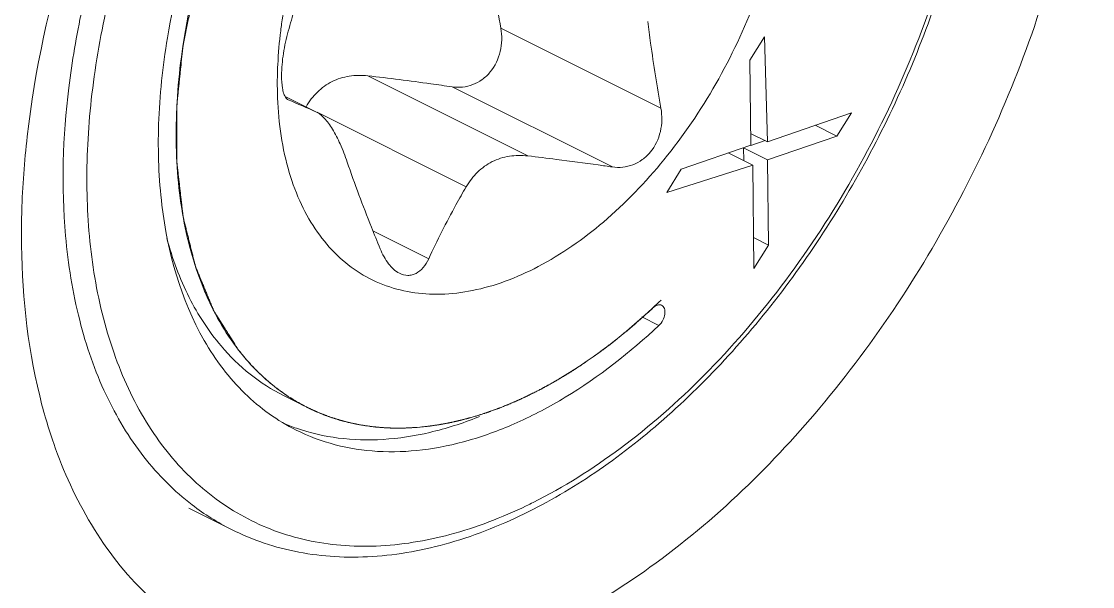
# Model space of a CAD drawing. Header units: millimetres. Extents: x 1177 to 4147, y 93 to 2194.
# Drawn here: x 2709.185 to 2713.64, y 824.709 to 827.058 of the extents above; entities that cross this region are included whole.
import ezdxf

# ---------------------------------------------------------------- set-up
doc = ezdxf.new("R2010")
doc.units = ezdxf.units.MM
doc.header["$LTSCALE"] = 0.1
doc.layers.get('0').update_dxf_attribs({"lineweight": 13})

# ---------------------------------------------------------------- blocks, each defined once
blk = doc.blocks.new('02')
for p, q in [((4643.1931, 772.264), (4642.2419, 772.7396)), ((4643.8076, 772.6888), (4643.7206, 772.5501)), ((4643.7206, 772.5501), (4643.8076, 772.6888)), ((4643.8076, 772.6888), (4643.8256, 772.0653)), ((4643.8256, 772.0653), (4643.8076, 772.6888)), ((4643.7206, 772.5501), (4643.7269, 772.044)), ((4643.7269, 772.044), (4643.7206, 772.5501)), ((4641.4517, 772.4568), (4642.403, 771.9811)), ((4640.9608, 772.3343), (4641.1502, 772.2395)), ((4640.9608, 772.3341), (4641.1461, 772.2414)), ((4642.9047, 771.9157), (4641.9534, 772.3913)), ((4640.9792, 772.3145), (4640.9779, 772.3151)), ((4641.1502, 772.2395), (4641.1461, 772.2414)), ((4641.1508, 772.2406), (4642.0363, 771.7978)), ((4644.3257, 772.2372), (4643.8256, 772.0653)), ((4643.8256, 772.0653), (4644.3257, 772.2372)), ((4644.3257, 772.2372), (4644.2386, 772.0985)), ((4644.2386, 772.0985), (4644.3257, 772.2372)), ((4644.2386, 772.0985), (4644.1097, 772.163)), ((4643.8256, 772.0653), (4643.726, 772.115)), ((4644.2386, 772.0985), (4643.8261, 771.9575)), ((4643.8261, 771.9575), (4644.2386, 772.0985)), ((4643.7269, 772.044), (4643.3144, 771.9029)), ((4643.3144, 771.9029), (4643.7269, 772.044)), ((4643.8261, 771.9575), (4643.6847, 772.0282)), ((4643.6857, 771.953), (4643.6847, 772.0282)), ((4643.7273, 772.0428), (4643.8124, 772.0719)), ((4643.7385, 771.9266), (4643.5971, 771.9973)), ((4643.8261, 771.9575), (4643.8325, 771.4513)), ((4643.8325, 771.4513), (4643.8261, 771.9575)), ((4643.7385, 771.9266), (4643.2274, 771.7642)), ((4643.2274, 771.7642), (4643.7385, 771.9266)), ((4643.3144, 771.9029), (4643.2274, 771.7642)), ((4643.2274, 771.7642), (4643.3144, 771.9029)), ((4643.7385, 771.9266), (4643.7455, 771.3127)), ((4643.7455, 771.3127), (4643.7385, 771.9266)), ((4641.8134, 771.3701), (4641.4825, 771.5355)), ((4643.8325, 771.4513), (4643.7434, 771.4959)), ((4643.8325, 771.4513), (4643.7455, 771.3127)), ((4643.7455, 771.3127), (4643.8325, 771.4513)), ((4643.1804, 771.1117), (4643.1945, 771.1253)), ((4643.107, 771.0431), (4643.1405, 771.0739)), ((4643.1405, 771.0739), (4643.1459, 771.0789)), ((4643.1459, 771.0789), (4643.1804, 771.1117)), ((4643.1816, 770.9745), (4643.0805, 771.025)), ((4642.8015, 770.7954), (4642.8123, 770.8032)), ((4640.9513, 770.5581), (4641.0927, 770.4874)), ((4640.9529, 770.5704), (4640.9572, 770.5674)), ((4642.4551, 770.5831), (4642.46, 770.5857)), ((4642.106, 770.4398), (4642.1111, 770.4414)), ((4641.4386, 770.3788), (4641.4494, 770.3772)), ((4641.7373, 770.3684), (4641.7622, 770.3704)), ((4641.7622, 770.3704), (4641.7727, 770.3714)), ((4640.6418, 769.7625), (4640.3883, 769.8893))]:
    blk.add_line(p, q)
for centre, radius, start, end in [((4643.6625, 772.3796), 2.7498, 171.93049, 172.78946), ((4643.2212, 772.4104), 2.3072, 178.82337, 179.99663), ((4643.1438, 772.4104), 2.2297, 179.99586, 181.46265), ((4635.5619, 759.7044), 13.7245, 65.99091, 66.75163), ((4640.9741, 759.3073), 12.7541, 82.798, 83.56763), ((4641.2752, 772.5229), 2.2521, 291.65404, 291.91448), ((4641.4172, 771.4919), 1.1936, 246.90234, 250.98154), ((4641.1005, 772.5905), 2.9823, 295.68553, 296.56658), ((4641.2967, 771.07), 1.4623, 232.56694, 243.39728)]:
    blk.add_arc(centre, radius, start, end)
for points, knots in [([(4642.4343, 769.9231), (4642.6159, 770.0139), (4642.9756, 770.241), (4643.4697, 770.6763), (4643.9247, 771.2049), (4644.3235, 771.8071), (4644.6514, 772.4604), (4644.8961, 773.1405), (4645.0485, 773.8218), (4645.1028, 774.4794), (4645.0564, 775.0893), (4644.91, 775.6295), (4644.7017, 776.0133), (4644.4899, 776.2584), (4644.3139, 776.4088), (4644.1193, 776.5277), (4643.9082, 776.6137), (4643.6829, 776.666), (4643.3606, 776.6907), (4642.9293, 776.6302), (4642.5993, 776.5008), (4642.4343, 776.4183)], [0, 0, 0, 0, 0.063265, 0.131823, 0.204585, 0.280032, 0.356417, 0.431911, 0.504761, 0.573445, 0.636852, 0.694489, 0.746724, 0.771287, 0.795134, 0.818602, 0.84206, 0.865879, 0.890399, 0.942508, 1, 1, 1, 1]), ([(4644.0854, 776.6496), (4644.1975, 776.5936), (4644.4116, 776.4503), (4644.6769, 776.1586), (4644.883, 775.799), (4645.0269, 775.3819), (4645.1074, 774.917), (4645.1241, 774.4147), (4645.0773, 773.8857), (4644.9685, 773.3416), (4644.8003, 772.7945), (4644.5767, 772.2567), (4644.3027, 771.7406), (4643.9846, 771.2577), (4643.6296, 770.8193), (4643.2455, 770.4352), (4642.8407, 770.1141), (4642.5531, 769.9414), (4642.4083, 769.869)], [0, 0, 0, 0, 0.046374, 0.094191, 0.144678, 0.198693, 0.256662, 0.318598, 0.384166, 0.452757, 0.523561, 0.595631, 0.66795, 0.739486, 0.809251, 0.876361, 0.940103, 1, 1, 1, 1]), ([(4639.4283, 772.097), (4639.5187, 772.8874), (4640.0191, 774.4311), (4640.971, 775.7464), (4641.5555, 776.2811)], [0, 0, 0, 0, 0.501063, 1, 1, 1, 1]), ([(4641.2318, 775.4639), (4641.1036, 775.3199), (4640.86, 775.0138), (4640.5406, 774.5167), (4640.2688, 773.9857), (4640.0512, 773.4343), (4639.8935, 772.8763), (4639.7995, 772.3254), (4639.7717, 771.7955), (4639.7988, 771.4525), (4639.8249, 771.289)], [0, 0, 0, 0, 0.127491, 0.258267, 0.390299, 0.521487, 0.64978, 0.77329, 0.890419, 1, 1, 1, 1]), ([(4641.6968, 775.3761), (4641.5132, 775.2053), (4641.1701, 774.8192), (4640.7517, 774.1599), (4640.4361, 773.4402), (4640.3035, 772.9342), (4640.2611, 772.6819)], [0, 0, 0, 0, 0.24258, 0.496701, 0.752531, 1, 1, 1, 1]), ([(4641.7319, 775.271), (4641.5524, 775.1041), (4641.2179, 774.7258), (4640.813, 774.0792), (4640.5121, 773.3744), (4640.3899, 772.8796), (4640.3532, 772.6338)], [0, 0, 0, 0, 0.243025, 0.497651, 0.753496, 1, 1, 1, 1]), ([(4640.7635, 775.1034), (4640.569, 774.8331), (4640.2249, 774.2593), (4639.9144, 773.4879), (4639.7481, 772.8568), (4639.6447, 772.2532), (4639.63, 771.7992), (4639.6559, 771.5074)], [0, 0, 0, 0, 0.260591, 0.521022, 0.64786, 0.770696, 1, 1, 1, 1]), ([(4641.531, 775.0698), (4641.5133, 775.0486), (4641.4779, 775.0063), (4641.4337, 774.9534), (4641.3983, 774.9111), (4641.3718, 774.8794), (4641.3452, 774.8477), (4641.3187, 774.8159), (4641.2966, 774.7895), (4641.2811, 774.771), (4641.2723, 774.7604), (4641.2656, 774.7525), (4641.2601, 774.7459), (4641.2557, 774.7406), (4641.2529, 774.7373), (4641.2507, 774.7346), (4641.2493, 774.733), (4641.2482, 774.7317), (4641.2472, 774.7302), (4641.2454, 774.7276), (4641.2429, 774.7238), (4641.2388, 774.7178), (4641.2337, 774.7103), (4641.2256, 774.6983), (4641.2154, 774.6833), (4641.2032, 774.6653), (4641.1869, 774.6413), (4641.1666, 774.6113), (4641.1421, 774.5753), (4641.1177, 774.5393), (4641.0933, 774.5033), (4641.0689, 774.4673), (4641.0485, 774.4373), (4641.0322, 774.4133), (4641.02, 774.3953), (4641.0099, 774.3803), (4641.0017, 774.3683), (4640.9966, 774.3608), (4640.9926, 774.3548), (4640.99, 774.351), (4640.9882, 774.3484), (4640.9872, 774.3469), (4640.9864, 774.3453), (4640.9853, 774.3433), (4640.9836, 774.3402), (4640.9814, 774.3362), (4640.978, 774.3299), (4640.9737, 774.322), (4640.9685, 774.3126), (4640.9617, 774.3), (4640.9496, 774.2779), (4640.9324, 774.2464), (4640.9117, 774.2085), (4640.8911, 774.1707), (4640.8704, 774.1328), (4640.8498, 774.095), (4640.8326, 774.0635), (4640.8188, 774.0382), (4640.8085, 774.0193), (4640.7981, 774.0004), (4640.7895, 773.9846), (4640.7827, 773.972), (4640.7784, 773.9641), (4640.7749, 773.9578), (4640.7723, 773.9531), (4640.7702, 773.9492), (4640.7687, 773.9464), (4640.7678, 773.9448), (4640.7671, 773.9437), (4640.7666, 773.9424), (4640.7659, 773.9407), (4640.7646, 773.9377), (4640.7628, 773.9335), (4640.7607, 773.9285), (4640.7578, 773.9217), (4640.7542, 773.9133), (4640.7484, 773.8998), (4640.7412, 773.883), (4640.7325, 773.8627), (4640.7239, 773.8425), (4640.7123, 773.8155), (4640.6979, 773.7818), (4640.6806, 773.7414), (4640.6633, 773.7009), (4640.646, 773.6605), (4640.6287, 773.62), (4640.6142, 773.5863), (4640.6041, 773.5627), (4640.5984, 773.5492), (4640.594, 773.5391), (4640.5904, 773.5307), (4640.5875, 773.5239), (4640.5857, 773.5197), (4640.5843, 773.5163), (4640.5834, 773.5142), (4640.5827, 773.5125), (4640.5821, 773.5108), (4640.5811, 773.5078), (4640.5798, 773.5035), (4640.5776, 773.4967), (4640.5749, 773.4881), (4640.5705, 773.4743), (4640.5651, 773.4571), (4640.5586, 773.4365), (4640.5499, 773.409), (4640.539, 773.3746), (4640.526, 773.3334), (4640.513, 773.2922), (4640.4999, 773.2509), (4640.4869, 773.2097), (4640.476, 773.1753), (4640.4673, 773.1478), (4640.4608, 773.1272), (4640.4554, 773.11), (4640.451, 773.0962), (4640.4483, 773.0877), (4640.4461, 773.0808), (4640.4448, 773.0765), (4640.4438, 773.0735), (4640.4433, 773.0718), (4640.443, 773.0701), (4640.4425, 773.0679), (4640.4419, 773.0645), (4640.441, 773.0603), (4640.4396, 773.0535), (4640.4378, 773.045), (4640.4357, 773.0348), (4640.4329, 773.0212), (4640.428, 772.9975), (4640.421, 772.9635), (4640.4126, 772.9227), (4640.4042, 772.882), (4640.3958, 772.8412), (4640.3846, 772.7869), (4640.3706, 772.7189), (4640.3594, 772.6646), (4640.3538, 772.6374)], [0, 0, 0, 0, 0.03125, 0.0625, 0.078125, 0.09375, 0.109375, 0.125, 0.140625, 0.148438, 0.152344, 0.15625, 0.160156, 0.162109, 0.164062, 0.165039, 0.166016, 0.166504, 0.166992, 0.167969, 0.169922, 0.171875, 0.175781, 0.179688, 0.1875, 0.195312, 0.203125, 0.21875, 0.234375, 0.25, 0.265625, 0.28125, 0.296875, 0.304688, 0.3125, 0.320312, 0.324219, 0.328125, 0.330078, 0.332031, 0.333008, 0.333496, 0.333984, 0.334961, 0.335938, 0.337891, 0.339844, 0.34375, 0.347656, 0.351562, 0.359375, 0.375, 0.390625, 0.40625, 0.421875, 0.4375, 0.453125, 0.460938, 0.46875, 0.476562, 0.484375, 0.488281, 0.492188, 0.494141, 0.496094, 0.498047, 0.499023, 0.499512, 0.5, 0.500488, 0.500977, 0.501953, 0.503906, 0.505859, 0.507812, 0.511719, 0.515625, 0.523438, 0.53125, 0.539062, 0.546875, 0.5625, 0.578125, 0.59375, 0.609375, 0.625, 0.640625, 0.648438, 0.652344, 0.65625, 0.660156, 0.662109, 0.664062, 0.665039, 0.666016, 0.666504, 0.666992, 0.667969, 0.669922, 0.671875, 0.675781, 0.679688, 0.6875, 0.695312, 0.703125, 0.71875, 0.734375, 0.75, 0.765625, 0.78125, 0.796875, 0.804688, 0.8125, 0.820312, 0.824219, 0.828125, 0.830078, 0.832031, 0.833008, 0.833496, 0.833984, 0.834961, 0.835938, 0.837891, 0.839844, 0.84375, 0.847656, 0.851562, 0.859375, 0.875, 0.890625, 0.90625, 0.921875, 0.9375, 0.96875, 1, 1, 1, 1]), ([(4645.7577, 774.691), (4645.7577, 774.2104), (4645.6102, 773.2114), (4645.0616, 771.7907), (4644.2357, 770.5161), (4643.5156, 769.8156), (4643.1282, 769.5383)], [0, 0, 0, 0, 0.241612, 0.501416, 0.760461, 1, 1, 1, 1]), ([(4640.9399, 772.7657), (4640.9572, 772.8872), (4641.0086, 773.1325), (4641.1293, 773.4928), (4641.2917, 773.8427), (4641.4255, 774.0638), (4641.4983, 774.1698)], [0, 0, 0, 0, 0.241715, 0.492248, 0.746727, 1, 1, 1, 1]), ([(4643.9546, 773.9309), (4643.9546, 773.7629), (4643.9166, 773.4146), (4643.7675, 772.901), (4643.5334, 772.4046), (4643.2291, 771.9571), (4642.8738, 771.5867), (4642.5431, 771.3548), (4642.2732, 771.2335), (4642.0789, 771.1773), (4641.8899, 771.1544), (4641.7668, 771.1621), (4641.7081, 771.1718)], [0, 0, 0, 0, 0.128809, 0.266666, 0.408304, 0.547874, 0.679834, 0.799848, 0.854727, 0.906117, 0.954336, 1, 1, 1, 1]), ([(4642.1586, 773.3101), (4642.1637, 773.2625), (4642.1864, 773.0717), (4642.2167, 772.8818), (4642.2419, 772.7396)], [0, 0, 0, 0, 0.248696, 1, 1, 1, 1]), ([(4640.9792, 772.7225), (4640.9913, 772.7659), (4641.0415, 772.9405), (4641.0981, 773.1133), (4641.1461, 773.2411)], [0, 0, 0, 0, 0.24812, 1, 1, 1, 1]), ([(4643.116, 772.7798), (4643.1209, 772.7368), (4643.1427, 772.5643), (4643.1704, 772.3926), (4643.1931, 772.264)], [0, 0, 0, 0, 0.248908, 1, 1, 1, 1]), ([(4640.9145, 772.4578), (4640.915, 772.4797), (4640.9181, 772.5689), (4640.926, 772.658), (4640.9345, 772.7248)], [0, 0, 0, 0, 0.245184, 1, 1, 1, 1]), ([(4640.9393, 772.4577), (4640.9393, 772.5019), (4640.948, 772.5913), (4640.967, 772.6789), (4640.9792, 772.7225)], [0, 0, 0, 0, 0.49396, 1, 1, 1, 1]), ([(4642.2419, 772.7396), (4642.2499, 772.6943), (4642.2485, 772.6002), (4642.1981, 772.494), (4642.1332, 772.4328), (4642.0766, 772.402), (4642.0153, 772.3874), (4641.9736, 772.3884), (4641.9534, 772.3913)], [0, 0, 0, 0, 0.26219, 0.520208, 0.644916, 0.765571, 0.883413, 1, 1, 1, 1]), ([(4640.2611, 772.6819), (4640.2326, 772.5124), (4640.2057, 772.2592), (4640.2065, 771.9265), (4640.241, 771.4876), (4640.34, 771.1286), (4640.4797, 770.8854)], [0, 0, 0, 0, 0.280512, 0.413971, 0.542335, 1, 1, 1, 1]), ([(4640.3532, 772.6338), (4640.3269, 772.4573), (4640.2992, 772.1141), (4640.3388, 771.6211), (4640.4604, 771.1858), (4640.6013, 770.9343), (4640.6842, 770.8275)], [0, 0, 0, 0, 0.284407, 0.546594, 0.784548, 1, 1, 1, 1]), ([(4640.3538, 772.6374), (4640.3515, 772.6155), (4640.347, 772.5717), (4640.3414, 772.517), (4640.3369, 772.4732), (4640.3335, 772.4403), (4640.3302, 772.4075), (4640.3268, 772.3746), (4640.324, 772.3472), (4640.322, 772.3281), (4640.3209, 772.3171), (4640.32, 772.3089), (4640.3192, 772.3007), (4640.3186, 772.2945), (4640.3181, 772.2904), (4640.318, 772.2887), (4640.3178, 772.2873), (4640.3178, 772.286), (4640.3178, 772.2836), (4640.3178, 772.2803), (4640.3178, 772.2749), (4640.3178, 772.2682), (4640.3178, 772.2574), (4640.3178, 772.2439), (4640.3178, 772.2278), (4640.3177, 772.2063), (4640.3177, 772.1686), (4640.3177, 772.1255), (4640.3176, 772.0825), (4640.3176, 772.0502), (4640.3176, 772.0233), (4640.3176, 772.0017), (4640.3176, 771.9856), (4640.3176, 771.9721), (4640.3176, 771.9613), (4640.3176, 771.9546), (4640.3175, 771.9492), (4640.3176, 771.9459), (4640.3175, 771.9435), (4640.3176, 771.9422), (4640.3177, 771.9409), (4640.3179, 771.9394), (4640.3183, 771.9356), (4640.319, 771.9299), (4640.3199, 771.9223), (4640.3207, 771.9148), (4640.3219, 771.9047), (4640.3239, 771.887), (4640.3268, 771.8618), (4640.3302, 771.8315), (4640.3337, 771.8012), (4640.3372, 771.771), (4640.3406, 771.7407), (4640.3435, 771.7155), (4640.3458, 771.6953), (4640.3476, 771.6801), (4640.3493, 771.665), (4640.3507, 771.6524), (4640.3519, 771.6423), (4640.3526, 771.636), (4640.3532, 771.6309), (4640.3536, 771.6272), (4640.354, 771.624), (4640.3542, 771.6218), (4640.3544, 771.6205), (4640.3544, 771.6196), (4640.3547, 771.6187), (4640.355, 771.6176), (4640.3555, 771.6156), (4640.3562, 771.6127), (4640.3571, 771.6092), (4640.3582, 771.6046), (4640.3596, 771.5988), (4640.3619, 771.5896), (4640.3648, 771.578), (4640.3683, 771.5642), (4640.3717, 771.5503), (4640.3763, 771.5318), (4640.382, 771.5087), (4640.3889, 771.481), (4640.3958, 771.4533), (4640.4027, 771.4256), (4640.4096, 771.3978), (4640.4153, 771.3747), (4640.4193, 771.3586), (4640.4216, 771.3493), (4640.4234, 771.3424), (4640.4248, 771.3366), (4640.4259, 771.332), (4640.4267, 771.3291), (4640.4272, 771.3268), (4640.4276, 771.3254), (4640.4279, 771.3242), (4640.4283, 771.3231), (4640.429, 771.3214), (4640.4301, 771.3188), (4640.4318, 771.3147), (4640.4339, 771.3095), (4640.4373, 771.3013), (4640.4415, 771.291), (4640.4466, 771.2787), (4640.4534, 771.2622), (4640.4619, 771.2417), (4640.4721, 771.217), (4640.4823, 771.1923), (4640.4925, 771.1676), (4640.5027, 771.143), (4640.5112, 771.1224), (4640.518, 771.1059), (4640.5231, 771.0936), (4640.5273, 771.0833), (4640.5307, 771.0751), (4640.5329, 771.07), (4640.5345, 771.0658), (4640.5356, 771.0633), (4640.5363, 771.0615), (4640.5368, 771.0605), (4640.5374, 771.0596), (4640.5381, 771.0584), (4640.5392, 771.0567), (4640.5406, 771.0544), (4640.5429, 771.0508), (4640.5458, 771.0463), (4640.5492, 771.0409), (4640.5537, 771.0337), (4640.5617, 771.0211), (4640.573, 771.0031), (4640.5867, 770.9815), (4640.6003, 770.9599), (4640.6139, 770.9382), (4640.6321, 770.9094), (4640.6548, 770.8734), (4640.673, 770.8446), (4640.6821, 770.8302)], [0, 0, 0, 0, 0.03125, 0.0625, 0.078125, 0.09375, 0.109375, 0.125, 0.140625, 0.148438, 0.152344, 0.15625, 0.160156, 0.164062, 0.165039, 0.166016, 0.166504, 0.166992, 0.167969, 0.169922, 0.171875, 0.175781, 0.179688, 0.1875, 0.195312, 0.203125, 0.21875, 0.25, 0.265625, 0.28125, 0.296875, 0.304688, 0.3125, 0.320312, 0.324219, 0.328125, 0.330078, 0.332031, 0.333008, 0.333496, 0.333984, 0.334961, 0.335938, 0.339844, 0.34375, 0.347656, 0.351562, 0.359375, 0.375, 0.390625, 0.40625, 0.421875, 0.4375, 0.453125, 0.460938, 0.46875, 0.476562, 0.484375, 0.488281, 0.492188, 0.494141, 0.496094, 0.498047, 0.499023, 0.499512, 0.5, 0.500488, 0.500977, 0.501953, 0.503906, 0.505859, 0.507812, 0.511719, 0.515625, 0.523438, 0.53125, 0.539062, 0.546875, 0.5625, 0.578125, 0.59375, 0.609375, 0.625, 0.640625, 0.648438, 0.652344, 0.65625, 0.660156, 0.662109, 0.664062, 0.665039, 0.666016, 0.666504, 0.666992, 0.667969, 0.669922, 0.671875, 0.675781, 0.679688, 0.6875, 0.695312, 0.703125, 0.71875, 0.734375, 0.75, 0.765625, 0.78125, 0.796875, 0.804688, 0.8125, 0.820312, 0.824219, 0.828125, 0.830078, 0.832031, 0.833008, 0.833496, 0.833984, 0.834961, 0.835938, 0.837891, 0.839844, 0.84375, 0.847656, 0.851562, 0.859375, 0.875, 0.890625, 0.90625, 0.921875, 0.9375, 0.96875, 1, 1, 1, 1]), ([(4641.4517, 772.4568), (4641.4152, 772.4609), (4641.3419, 772.4605), (4641.2714, 772.4386), (4641.2396, 772.4226)], [0, 0, 0, 0, 0.507703, 1, 1, 1, 1]), ([(4640.9606, 772.3335), (4640.9568, 772.3401), (4640.9504, 772.3564), (4640.9411, 772.3977), (4640.9393, 772.4326), (4640.9393, 772.4577)], [0, 0, 0, 0, 0.180597, 0.408876, 1, 1, 1, 1]), ([(4641.2396, 772.4226), (4641.2078, 772.4067), (4641.148, 772.3635), (4641.1038, 772.3051), (4641.0851, 772.2735)], [0, 0, 0, 0, 0.491676, 1, 1, 1, 1]), ([(4641.9534, 772.3913), (4641.9109, 772.3975), (4641.7439, 772.4211), (4641.5766, 772.4428), (4641.4517, 772.4568)], [0, 0, 0, 0, 0.254793, 1, 1, 1, 1]), ([(4641.7081, 771.1718), (4641.651, 771.1813), (4641.5391, 771.2115), (4641.3844, 771.2917), (4641.2482, 771.4044), (4641.133, 771.5471), (4641.0406, 771.717), (4640.9464, 771.984), (4640.9186, 772.2035), (4640.9148, 772.3535)], [0, 0, 0, 0, 0.112144, 0.222945, 0.335495, 0.452637, 0.576612, 0.708875, 1, 1, 1, 1]), ([(4640.9779, 772.3151), (4640.9762, 772.3159), (4640.969, 772.3205), (4640.9638, 772.3277), (4640.9606, 772.3335)], [0, 0, 0, 0, 0.214679, 1, 1, 1, 1]), ([(4641.3295, 771.9442), (4641.317, 771.9807), (4641.2912, 772.0478), (4641.2526, 772.1246), (4641.2199, 772.1745), (4641.1916, 772.2097), (4641.1674, 772.231), (4641.1502, 772.2395)], [0, 0, 0, 0, 0.32919, 0.612775, 0.732587, 0.836651, 1, 1, 1, 1]), ([(4643.1931, 772.264), (4643.2012, 772.2187), (4643.1997, 772.1246), (4643.1494, 772.0184), (4643.0845, 771.9571), (4643.0278, 771.9263), (4642.9665, 771.9118), (4642.9249, 771.9128), (4642.9047, 771.9157)], [0, 0, 0, 0, 0.262176, 0.520191, 0.644891, 0.765572, 0.883371, 1, 1, 1, 1]), ([(4639.3938, 771.509), (4639.3938, 771.557), (4639.3968, 771.7534), (4639.4115, 771.9496), (4639.4283, 772.097)], [0, 0, 0, 0, 0.244332, 1, 1, 1, 1]), ([(4642.403, 771.9811), (4642.3665, 771.9852), (4642.2931, 771.9848), (4642.1883, 771.9523), (4642.0993, 771.8879), (4642.0551, 771.8295), (4642.0363, 771.7978)], [0, 0, 0, 0, 0.25391, 0.50015, 0.74593, 1, 1, 1, 1]), ([(4642.9047, 771.9157), (4642.8768, 771.9197), (4642.7663, 771.9355), (4642.6558, 771.9504), (4642.5731, 771.9608)], [0, 0, 0, 0, 0.252734, 1, 1, 1, 1]), ([(4641.5249, 771.4298), (4641.5073, 771.4727), (4641.4386, 771.6428), (4641.3738, 771.8145), (4641.3295, 771.9442)], [0, 0, 0, 0, 0.252572, 1, 1, 1, 1]), ([(4642.0363, 771.7978), (4642.0155, 771.7627), (4641.9358, 771.623), (4641.864, 771.4789), (4641.8134, 771.3701)], [0, 0, 0, 0, 0.253652, 1, 1, 1, 1]), ([(4639.5856, 770.2724), (4639.5532, 770.3653), (4639.4359, 770.7673), (4639.3938, 771.1891), (4639.3938, 771.509)], [0, 0, 0, 0, 0.235162, 1, 1, 1, 1]), ([(4639.6559, 771.5074), (4639.6709, 771.3382), (4639.7228, 771.0146), (4639.877, 770.5679), (4640.0679, 770.2486), (4640.2529, 770.0388), (4640.3548, 769.9494), (4640.4078, 769.9089)], [0, 0, 0, 0, 0.280678, 0.538835, 0.776684, 0.889751, 1, 1, 1, 1]), ([(4640.5795, 770.8529), (4640.5053, 770.9404), (4640.3741, 771.1439), (4640.2907, 771.3702), (4640.2579, 771.4905)], [0, 0, 0, 0, 0.479153, 1, 1, 1, 1]), ([(4641.6401, 771.284), (4641.6146, 771.2968), (4641.5805, 771.3294), (4641.5464, 771.3822), (4641.5316, 771.4134), (4641.5249, 771.4298)], [0, 0, 0, 0, 0.453872, 0.717726, 1, 1, 1, 1]), ([(4641.8134, 771.3701), (4641.8046, 771.3513), (4641.7844, 771.3176), (4641.7477, 771.286), (4641.7149, 771.2734), (4641.6811, 771.2693), (4641.6554, 771.2764), (4641.6401, 771.284)], [0, 0, 0, 0, 0.285229, 0.534625, 0.650237, 0.763798, 1, 1, 1, 1]), ([(4639.8249, 771.289), (4639.8507, 771.1264), (4639.9248, 770.818), (4640.0877, 770.4639), (4640.2542, 770.2249), (4640.3931, 770.0709), (4640.5474, 769.9398), (4640.7159, 769.8329), (4640.8973, 769.7509), (4641.0902, 769.6945), (4641.2929, 769.6642), (4641.5794, 769.6586), (4641.9571, 769.7211), (4642.2477, 769.833), (4642.3932, 769.9029)], [0, 0, 0, 0, 0.140907, 0.270048, 0.330899, 0.389747, 0.447134, 0.503687, 0.560085, 0.61702, 0.675146, 0.735047, 0.861785, 1, 1, 1, 1]), ([(4641.0927, 770.4874), (4641.1632, 770.4522), (4641.3141, 770.3958), (4641.5573, 770.3586), (4641.8143, 770.3686), (4642.0805, 770.4249), (4642.3518, 770.5262), (4642.7247, 770.7242), (4642.9833, 770.9268), (4643.146, 771.0791)], [0, 0, 0, 0, 0.104259, 0.211285, 0.323471, 0.44259, 0.569716, 0.705237, 1, 1, 1, 1]), ([(4643.146, 771.0791), (4643.1501, 771.0829), (4643.1584, 771.0894), (4643.172, 771.0958), (4643.1854, 771.0977), (4643.1938, 771.0956), (4643.1973, 771.0938)], [0, 0, 0, 0, 0.295131, 0.558322, 0.789306, 1, 1, 1, 1]), ([(4643.1973, 771.0938), (4643.201, 771.092), (4643.2079, 771.0864), (4643.2144, 771.0739), (4643.2173, 771.0586), (4643.2163, 771.0347), (4643.2061, 771.0044), (4643.1909, 770.9832), (4643.1816, 770.9745)], [0, 0, 0, 0, 0.090733, 0.190686, 0.30483, 0.433321, 0.717316, 1, 1, 1, 1]), ([(4642.8123, 770.8032), (4642.8177, 770.8072), (4642.8259, 770.8132), (4642.8354, 770.8202), (4642.8409, 770.8242), (4642.845, 770.8272), (4642.8491, 770.8302), (4642.8522, 770.8325), (4642.8542, 770.834), (4642.8551, 770.8346), (4642.8557, 770.8351), (4642.8565, 770.8357), (4642.8579, 770.8368), (4642.8599, 770.8383), (4642.863, 770.8407), (4642.867, 770.8437), (4642.8733, 770.8486), (4642.8812, 770.8546), (4642.8907, 770.8619), (4642.8986, 770.8679), (4642.905, 770.8727), (4642.9113, 770.8777), (4642.9223, 770.8865), (4642.9349, 770.8965), (4642.9459, 770.9053), (4642.9522, 770.9103), (4642.957, 770.914), (4642.9616, 770.9179), (4642.9679, 770.9231), (4642.9789, 770.9322), (4642.9914, 770.9425), (4643.0023, 770.9516), (4643.0086, 770.9568), (4643.0179, 770.9648), (4643.0288, 770.9742), (4643.0412, 770.9849), (4643.049, 770.9915), (4643.0544, 770.9962), (4643.0575, 770.9989), (4643.0607, 771.0017), (4643.0646, 771.0052), (4643.074, 771.0136), (4643.0882, 771.0263), (4643.1007, 771.0375), (4643.107, 771.0431)], [0, 0, 0, 0, 0.0625, 0.09375, 0.109375, 0.125, 0.140625, 0.15625, 0.160156, 0.164062, 0.166016, 0.167969, 0.171875, 0.179688, 0.1875, 0.203125, 0.21875, 0.25, 0.28125, 0.3125, 0.328125, 0.34375, 0.375, 0.4375, 0.46875, 0.484375, 0.5, 0.515625, 0.53125, 0.5625, 0.625, 0.65625, 0.671875, 0.6875, 0.75, 0.78125, 0.8125, 0.828125, 0.835938, 0.84375, 0.859375, 0.875, 0.9375, 1, 1, 1, 1]), ([(4641.0256, 770.3533), (4641.0996, 770.3163), (4641.2581, 770.257), (4641.5135, 770.218), (4641.7833, 770.2285), (4642.0628, 770.2876), (4642.3477, 770.394), (4642.7393, 770.6019), (4643.0108, 770.8146), (4643.1816, 770.9745)], [0, 0, 0, 0, 0.104259, 0.211285, 0.323471, 0.44259, 0.569716, 0.705237, 1, 1, 1, 1]), ([(4640.4797, 770.8854), (4640.5133, 770.8269), (4640.5864, 770.716), (4640.7162, 770.5689), (4640.8623, 770.4461), (4640.97, 770.3811), (4641.0256, 770.3533)], [0, 0, 0, 0, 0.261883, 0.513849, 0.758761, 1, 1, 1, 1]), ([(4640.9513, 770.5581), (4640.8811, 770.5932), (4640.7461, 770.6796), (4640.6316, 770.7915), (4640.5795, 770.8529)], [0, 0, 0, 0, 0.493509, 1, 1, 1, 1]), ([(4640.6821, 770.8302), (4640.6869, 770.8243), (4640.6941, 770.8154), (4640.7037, 770.8035), (4640.7097, 770.7961), (4640.7145, 770.7901), (4640.7175, 770.7864), (4640.7199, 770.7834), (4640.7224, 770.7806), (4640.7268, 770.7757), (4640.733, 770.7686), (4640.7406, 770.7602), (4640.7468, 770.7531), (4640.7518, 770.7475), (4640.755, 770.7439), (4640.7575, 770.7411), (4640.7591, 770.7394), (4640.7603, 770.738), (4640.7617, 770.7365), (4640.7643, 770.7339), (4640.7679, 770.7302), (4640.7737, 770.7243), (4640.781, 770.7169), (4640.7882, 770.7095), (4640.794, 770.7036), (4640.7984, 770.6992), (4640.802, 770.6955), (4640.8046, 770.6929), (4640.806, 770.6914), (4640.8071, 770.6902), (4640.8081, 770.6894), (4640.8095, 770.6881), (4640.8119, 770.6859), (4640.8153, 770.6828), (4640.8194, 770.679), (4640.8248, 770.674), (4640.8316, 770.6678), (4640.8384, 770.6615), (4640.8439, 770.6565), (4640.8473, 770.6534), (4640.8496, 770.6512), (4640.851, 770.65), (4640.8527, 770.6487), (4640.8546, 770.647), (4640.8577, 770.6444), (4640.8617, 770.6412), (4640.8679, 770.636), (4640.8758, 770.6295), (4640.8852, 770.6217), (4640.8923, 770.6159), (4640.897, 770.612), (4640.8993, 770.61), (4640.9017, 770.6081), (4640.905, 770.6058), (4640.909, 770.6028), (4640.9155, 770.598), (4640.9236, 770.592), (4640.9366, 770.5824), (4640.9464, 770.5752), (4640.9529, 770.5704)], [0, 0, 0, 0, 0.0625, 0.09375, 0.125, 0.140625, 0.15625, 0.164062, 0.171875, 0.1875, 0.21875, 0.25, 0.28125, 0.296875, 0.3125, 0.320312, 0.328125, 0.332031, 0.335938, 0.34375, 0.359375, 0.375, 0.40625, 0.4375, 0.453125, 0.46875, 0.484375, 0.492188, 0.496094, 0.5, 0.503906, 0.507812, 0.515625, 0.53125, 0.546875, 0.5625, 0.59375, 0.625, 0.640625, 0.65625, 0.664062, 0.667969, 0.671875, 0.679688, 0.6875, 0.703125, 0.71875, 0.75, 0.78125, 0.8125, 0.820312, 0.828125, 0.835938, 0.84375, 0.859375, 0.875, 0.90625, 0.9375, 1, 1, 1, 1]), ([(4640.6842, 770.8275), (4640.7397, 770.756), (4640.8637, 770.6256), (4641.0142, 770.5267), (4641.0927, 770.4874)], [0, 0, 0, 0, 0.508017, 1, 1, 1, 1]), ([(4642.46, 770.5857), (4642.4664, 770.5891), (4642.4762, 770.5942), (4642.4875, 770.6002), (4642.494, 770.6037), (4642.4988, 770.6062), (4642.5037, 770.6088), (4642.5073, 770.6107), (4642.5098, 770.612), (4642.5108, 770.6126), (4642.5116, 770.613), (4642.5125, 770.6135), (4642.5141, 770.6144), (4642.5164, 770.6157), (4642.5201, 770.6178), (4642.5247, 770.6204), (4642.5321, 770.6245), (4642.5414, 770.6297), (4642.5525, 770.636), (4642.5617, 770.6412), (4642.5682, 770.6448), (4642.5719, 770.6469), (4642.5774, 770.6502), (4642.5857, 770.6551), (4642.5968, 770.6618), (4642.606, 770.6673), (4642.6134, 770.6717), (4642.6189, 770.675), (4642.6235, 770.6777), (4642.6268, 770.6796), (4642.6286, 770.6807), (4642.6301, 770.6816), (4642.6312, 770.6823), (4642.6328, 770.6833), (4642.6356, 770.6851), (4642.6397, 770.6876), (4642.6445, 770.6907), (4642.6509, 770.6947), (4642.6574, 770.6988), (4642.6638, 770.7028), (4642.6687, 770.7059), (4642.6735, 770.7089), (4642.6771, 770.7112), (4642.6795, 770.7127), (4642.6806, 770.7133), (4642.6813, 770.7138), (4642.6822, 770.7144), (4642.6839, 770.7155), (4642.6861, 770.717), (4642.6898, 770.7194), (4642.6944, 770.7225), (4642.7017, 770.7273), (4642.7109, 770.7334), (4642.7219, 770.7406), (4642.7302, 770.7461), (4642.7357, 770.7497), (4642.738, 770.7513), (4642.7398, 770.7525), (4642.7417, 770.7538), (4642.7451, 770.7561), (4642.7498, 770.7594), (4642.7575, 770.7648), (4642.7671, 770.7714), (4642.7824, 770.7821), (4642.7938, 770.7901), (4642.8015, 770.7954)], [0, 0, 0, 0, 0.0625, 0.09375, 0.109375, 0.125, 0.140625, 0.15625, 0.160156, 0.164062, 0.166016, 0.167969, 0.171875, 0.179688, 0.1875, 0.203125, 0.21875, 0.25, 0.28125, 0.3125, 0.328125, 0.335938, 0.34375, 0.375, 0.40625, 0.4375, 0.453125, 0.46875, 0.484375, 0.492188, 0.496094, 0.5, 0.503906, 0.507812, 0.515625, 0.53125, 0.546875, 0.5625, 0.59375, 0.609375, 0.625, 0.640625, 0.65625, 0.660156, 0.664062, 0.666016, 0.667969, 0.671875, 0.679688, 0.6875, 0.703125, 0.71875, 0.75, 0.78125, 0.8125, 0.820312, 0.828125, 0.832031, 0.835938, 0.84375, 0.859375, 0.875, 0.90625, 0.9375, 1, 1, 1, 1]), ([(4640.9572, 770.5674), (4640.9626, 770.5638), (4640.9693, 770.5593), (4640.9773, 770.5539), (4640.9827, 770.5504), (4640.9895, 770.5461), (4640.9963, 770.5418), (4641.0017, 770.5383), (4641.0072, 770.535), (4641.0127, 770.5317), (4641.0182, 770.5283), (4641.0223, 770.5258), (4641.0265, 770.5234), (4641.032, 770.5202), (4641.0376, 770.517), (4641.0431, 770.5138), (4641.0488, 770.5107), (4641.0544, 770.5076), (4641.06, 770.5045), (4641.0635, 770.5026), (4641.0663, 770.5011), (4641.0686, 770.4999), (4641.0709, 770.4987), (4641.0755, 770.4963), (4641.0823, 770.4928), (4641.0884, 770.4896), (4641.0915, 770.488)], [0, 0, 0, 0, 0.125, 0.15625, 0.1875, 0.25, 0.3125, 0.34375, 0.375, 0.4375, 0.46875, 0.5, 0.53125, 0.5625, 0.625, 0.65625, 0.6875, 0.75, 0.78125, 0.8125, 0.828125, 0.84375, 0.859375, 0.875, 0.9375, 1, 1, 1, 1]), ([(4642.1111, 770.4414), (4642.1175, 770.4435), (4642.1272, 770.4466), (4642.1384, 770.4503), (4642.1448, 770.4524), (4642.1496, 770.4539), (4642.1544, 770.4555), (4642.158, 770.4567), (4642.1604, 770.4575), (4642.1615, 770.4578), (4642.1622, 770.4581), (4642.1631, 770.4584), (4642.1648, 770.459), (4642.167, 770.4598), (4642.1707, 770.4611), (4642.1753, 770.4628), (4642.1827, 770.4654), (4642.1919, 770.4687), (4642.2029, 770.4727), (4642.2121, 770.476), (4642.2185, 770.4783), (4642.2222, 770.4796), (4642.2259, 770.4811), (4642.2305, 770.4829), (4642.2416, 770.4872), (4642.2545, 770.4923), (4642.2674, 770.4974), (4642.2748, 770.5003), (4642.2803, 770.5024), (4642.2859, 770.5049), (4642.2932, 770.508), (4642.3025, 770.512), (4642.3117, 770.5159), (4642.3191, 770.5191), (4642.3247, 770.5215), (4642.3302, 770.5238), (4642.3344, 770.5256), (4642.3371, 770.5268), (4642.3385, 770.5274), (4642.3399, 770.528), (4642.3415, 770.5287), (4642.3435, 770.5297), (4642.3467, 770.5312), (4642.3508, 770.533), (4642.3573, 770.536), (4642.3654, 770.5397), (4642.3734, 770.5434), (4642.3799, 770.5464), (4642.384, 770.5483), (4642.3872, 770.5498), (4642.3892, 770.5507), (4642.3906, 770.5514), (4642.3915, 770.5517), (4642.3925, 770.5523), (4642.3937, 770.5529), (4642.3957, 770.5539), (4642.3982, 770.5551), (4642.4022, 770.5571), (4642.4072, 770.5595), (4642.4132, 770.5625), (4642.4212, 770.5664), (4642.4351, 770.5733), (4642.4471, 770.5792), (4642.4551, 770.5831)], [0, 0, 0, 0, 0.0625, 0.09375, 0.109375, 0.125, 0.140625, 0.15625, 0.160156, 0.164062, 0.166016, 0.167969, 0.171875, 0.179688, 0.1875, 0.203125, 0.21875, 0.25, 0.28125, 0.3125, 0.328125, 0.335938, 0.34375, 0.359375, 0.375, 0.4375, 0.46875, 0.484375, 0.5, 0.515625, 0.53125, 0.5625, 0.59375, 0.609375, 0.625, 0.640625, 0.65625, 0.660156, 0.664062, 0.667969, 0.671875, 0.679688, 0.6875, 0.703125, 0.71875, 0.75, 0.78125, 0.796875, 0.8125, 0.820312, 0.828125, 0.832031, 0.833984, 0.835938, 0.839844, 0.84375, 0.851562, 0.859375, 0.875, 0.890625, 0.90625, 0.9375, 1, 1, 1, 1]), ([(4641.0915, 770.488), (4641.0922, 770.4877), (4641.0933, 770.4871), (4641.0947, 770.4864), (4641.0956, 770.486), (4641.0963, 770.4856), (4641.0968, 770.4854), (4641.0971, 770.4852), (4641.0973, 770.4851), (4641.0977, 770.4849), (4641.0981, 770.4847), (4641.0989, 770.4844), (4641.0998, 770.4839), (4641.1012, 770.4832), (4641.103, 770.4824), (4641.1052, 770.4813), (4641.1081, 770.4799), (4641.1109, 770.4785), (4641.1138, 770.4772), (4641.1157, 770.4763), (4641.1171, 770.4756), (4641.1182, 770.4751), (4641.1191, 770.4747), (4641.1197, 770.4744), (4641.1201, 770.4742), (4641.1204, 770.474), (4641.1205, 770.474), (4641.1207, 770.4739), (4641.121, 770.4738), (4641.1215, 770.4736), (4641.122, 770.4733), (4641.1227, 770.473), (4641.1236, 770.4725), (4641.1246, 770.4721), (4641.1253, 770.4718), (4641.1257, 770.4716), (4641.126, 770.4714), (4641.1263, 770.4713), (4641.1267, 770.4712), (4641.1271, 770.471), (4641.1278, 770.4706), (4641.1287, 770.4702), (4641.1302, 770.4696), (4641.1328, 770.4684), (4641.1354, 770.4672), (4641.1375, 770.4663), (4641.1387, 770.4657), (4641.14, 770.4652), (4641.1425, 770.4641), (4641.1463, 770.4624), (4641.1497, 770.4609), (4641.1514, 770.4602)], [0, 0, 0, 0, 0.0625, 0.09375, 0.125, 0.140625, 0.15625, 0.164062, 0.167969, 0.171875, 0.179688, 0.1875, 0.203125, 0.21875, 0.25, 0.28125, 0.3125, 0.375, 0.40625, 0.4375, 0.453125, 0.46875, 0.484375, 0.492188, 0.496094, 0.5, 0.503906, 0.507812, 0.515625, 0.53125, 0.546875, 0.5625, 0.59375, 0.625, 0.640625, 0.65625, 0.664062, 0.667969, 0.671875, 0.679688, 0.6875, 0.703125, 0.71875, 0.75, 0.8125, 0.828125, 0.84375, 0.859375, 0.875, 0.9375, 1, 1, 1, 1]), ([(4641.0282, 770.3635), (4641.1086, 770.3358), (4641.2791, 770.2967), (4641.5478, 770.2898), (4641.8281, 770.3332), (4642.0133, 770.3928), (4642.1063, 770.4297)], [0, 0, 0, 0, 0.231366, 0.472411, 0.727642, 1, 1, 1, 1]), ([(4641.1514, 770.4602), (4641.1566, 770.4581), (4641.1644, 770.4549), (4641.1748, 770.4506), (4641.1813, 770.448), (4641.1865, 770.4459), (4641.1898, 770.4446), (4641.192, 770.4436), (4641.1934, 770.4431), (4641.1949, 770.4426), (4641.1968, 770.4419), (4641.1998, 770.4408), (4641.2036, 770.4394), (4641.2097, 770.4373), (4641.2173, 770.4345), (4641.2264, 770.4313), (4641.234, 770.4286), (4641.2393, 770.4267), (4641.2423, 770.4256), (4641.2454, 770.4247), (4641.2493, 770.4235), (4641.2554, 770.4216), (4641.2632, 770.4192), (4641.2709, 770.4168), (4641.2771, 770.4149), (4641.2817, 770.4135), (4641.2856, 770.4123), (4641.2883, 770.4115), (4641.2898, 770.411), (4641.291, 770.4106), (4641.292, 770.4104), (4641.2934, 770.41), (4641.2958, 770.4094), (4641.2992, 770.4085), (4641.3034, 770.4074), (4641.3089, 770.4059), (4641.3157, 770.4041), (4641.3226, 770.4023), (4641.3281, 770.4009), (4641.3315, 770.4), (4641.3339, 770.3993), (4641.3353, 770.399), (4641.337, 770.3986), (4641.339, 770.3982), (4641.3422, 770.3975), (4641.3461, 770.3966), (4641.3525, 770.3952), (4641.3605, 770.3935), (4641.3701, 770.3914), (4641.3781, 770.3896), (4641.3837, 770.3884), (4641.3869, 770.3877), (4641.3902, 770.3872), (4641.3943, 770.3865), (4641.4041, 770.3848), (4641.4189, 770.3822), (4641.4321, 770.3799), (4641.4386, 770.3788)], [0, 0, 0, 0, 0.0625, 0.09375, 0.125, 0.140625, 0.15625, 0.164062, 0.167969, 0.171875, 0.179688, 0.1875, 0.203125, 0.21875, 0.25, 0.28125, 0.3125, 0.328125, 0.335938, 0.34375, 0.359375, 0.375, 0.40625, 0.4375, 0.453125, 0.46875, 0.484375, 0.492188, 0.496094, 0.5, 0.503906, 0.507812, 0.515625, 0.53125, 0.546875, 0.5625, 0.59375, 0.625, 0.640625, 0.65625, 0.664062, 0.667969, 0.671875, 0.679688, 0.6875, 0.703125, 0.71875, 0.75, 0.78125, 0.8125, 0.828125, 0.835938, 0.84375, 0.859375, 0.875, 0.9375, 1, 1, 1, 1]), ([(4641.7727, 770.3714), (4641.7788, 770.3721), (4641.7881, 770.3732), (4641.7989, 770.3744), (4641.8051, 770.3751), (4641.8097, 770.3757), (4641.8144, 770.3762), (4641.8179, 770.3766), (4641.8202, 770.3769), (4641.8213, 770.377), (4641.8225, 770.3771), (4641.8243, 770.3774), (4641.8266, 770.3777), (4641.8301, 770.3783), (4641.8346, 770.3789), (4641.8417, 770.38), (4641.8506, 770.3813), (4641.8613, 770.3829), (4641.8702, 770.3843), (4641.8764, 770.3852), (4641.88, 770.3857), (4641.8835, 770.3864), (4641.888, 770.3873), (4641.8952, 770.3886), (4641.9042, 770.3903), (4641.9131, 770.3919), (4641.9203, 770.3933), (4641.9257, 770.3943), (4641.9302, 770.3951), (4641.9333, 770.3957), (4641.9351, 770.396), (4641.9365, 770.3963), (4641.9376, 770.3965), (4641.9392, 770.3969), (4641.942, 770.3975), (4641.9459, 770.3984), (4641.9507, 770.3994), (4641.957, 770.4008), (4641.9633, 770.4022), (4641.9696, 770.4036), (4641.9743, 770.4046), (4641.9791, 770.4057), (4641.9826, 770.4064), (4641.985, 770.407), (4641.986, 770.4072), (4641.9868, 770.4073), (4641.9876, 770.4076), (4641.9892, 770.408), (4641.9915, 770.4085), (4641.9951, 770.4095), (4641.9997, 770.4106), (4642.0069, 770.4125), (4642.016, 770.4148), (4642.0269, 770.4175), (4642.0351, 770.4196), (4642.0405, 770.421), (4642.0428, 770.4216), (4642.0446, 770.422), (4642.0465, 770.4225), (4642.0498, 770.4235), (4642.0546, 770.4249), (4642.0622, 770.4271), (4642.0717, 770.4298), (4642.0869, 770.4343), (4642.0984, 770.4376), (4642.106, 770.4398)], [0, 0, 0, 0, 0.0625, 0.09375, 0.109375, 0.125, 0.140625, 0.15625, 0.160156, 0.164062, 0.167969, 0.171875, 0.179688, 0.1875, 0.203125, 0.21875, 0.25, 0.28125, 0.3125, 0.328125, 0.335938, 0.34375, 0.359375, 0.375, 0.40625, 0.4375, 0.453125, 0.46875, 0.484375, 0.492188, 0.496094, 0.5, 0.503906, 0.507812, 0.515625, 0.53125, 0.546875, 0.5625, 0.59375, 0.609375, 0.625, 0.640625, 0.65625, 0.660156, 0.664062, 0.666016, 0.667969, 0.671875, 0.679688, 0.6875, 0.703125, 0.71875, 0.75, 0.78125, 0.8125, 0.820312, 0.828125, 0.832031, 0.835938, 0.84375, 0.859375, 0.875, 0.90625, 0.9375, 1, 1, 1, 1]), ([(4641.4494, 770.3772), (4641.4551, 770.3765), (4641.4667, 770.3751), (4641.4811, 770.3733), (4641.4912, 770.372), (4641.497, 770.3714), (4641.5029, 770.3709), (4641.5102, 770.3703), (4641.5189, 770.3695), (4641.5277, 770.3687), (4641.535, 770.3681), (4641.5408, 770.3676), (4641.5467, 770.3673), (4641.5571, 770.3668), (4641.5689, 770.3662), (4641.5793, 770.3657), (4641.5852, 770.3654), (4641.5896, 770.3651), (4641.5941, 770.3651), (4641.6001, 770.365), (4641.6105, 770.3649), (4641.6225, 770.3647), (4641.6329, 770.3645), (4641.6389, 770.3645), (4641.6449, 770.3647), (4641.6525, 770.3648), (4641.6615, 770.365), (4641.6706, 770.3652), (4641.6774, 770.3653), (4641.6819, 770.3654), (4641.6841, 770.3655), (4641.6864, 770.3655), (4641.6897, 770.3657), (4641.6937, 770.3659), (4641.7002, 770.3663), (4641.7083, 770.3668), (4641.7212, 770.3675), (4641.7309, 770.368), (4641.7373, 770.3684)], [0, 0, 0, 0, 0.0625, 0.125, 0.15625, 0.171875, 0.1875, 0.21875, 0.25, 0.28125, 0.3125, 0.328125, 0.34375, 0.375, 0.4375, 0.46875, 0.484375, 0.5, 0.515625, 0.53125, 0.5625, 0.625, 0.65625, 0.671875, 0.6875, 0.71875, 0.75, 0.78125, 0.8125, 0.820312, 0.828125, 0.835938, 0.84375, 0.859375, 0.875, 0.90625, 0.9375, 1, 1, 1, 1]), ([(4643.1282, 769.5383), (4642.7933, 769.2985), (4642.1135, 768.9294), (4641.1578, 768.8442), (4640.5187, 769.072), (4639.9679, 769.4731), (4639.701, 769.941), (4639.5856, 770.2724)], [0, 0, 0, 0, 0.287669, 0.529806, 0.642155, 0.754919, 1, 1, 1, 1]), ([(4642.4083, 769.869), (4642.2577, 769.7937), (4641.9553, 769.6716), (4641.5603, 769.598), (4641.2576, 769.5966), (4641.0417, 769.6231), (4640.835, 769.677), (4640.7045, 769.7312), (4640.6418, 769.7625)], [0, 0, 0, 0, 0.275556, 0.530421, 0.651633, 0.769627, 0.885381, 1, 1, 1, 1])]:
    blk.add_open_spline(points, degree=3, knots=knots)

msp = doc.modelspace()

# ---------------------------------------------------------------- block references
at = {"xscale": 0.7, "yscale": 0.7, "zscale": 0.7}
msp.add_blockref('02', (-538.3909, 286.1124), dxfattribs=at)

doc.saveas('drawing.dxf')
